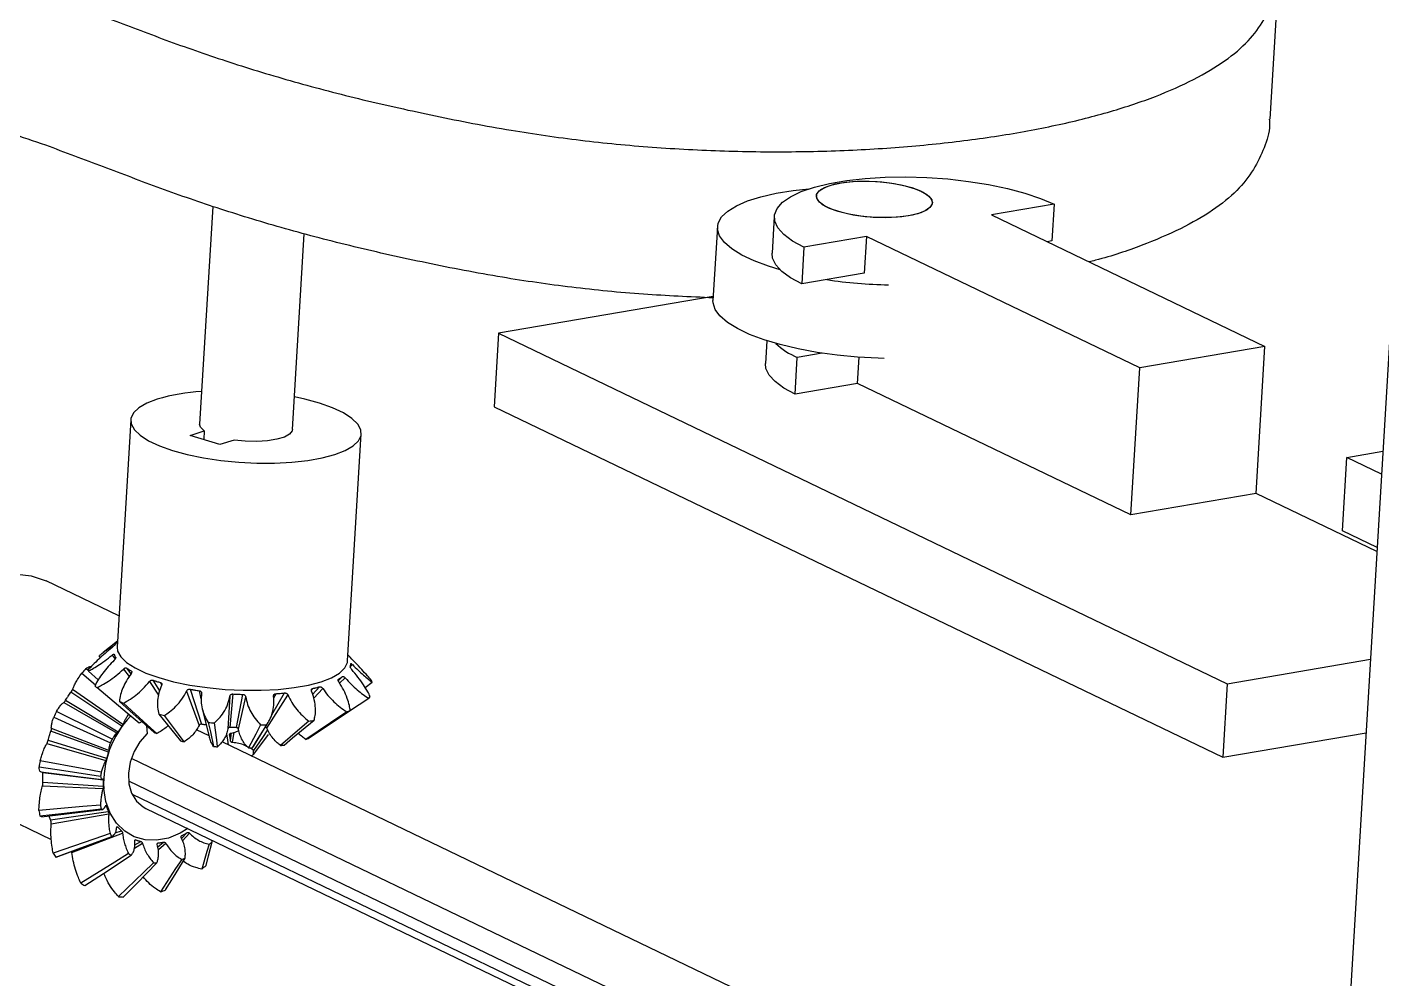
# Model space of a CAD drawing. Header units: millimetres. Extents: x 15 to 415, y 5 to 292.
# Drawn here: x 203.8 to 291.2, y 134.3 to 195.7 of the extents above; entities that cross this region are included whole.
import ezdxf

# ---------------------------------------------------------------- set-up
doc = ezdxf.new("R2010")
doc.units = ezdxf.units.MM

msp = doc.modelspace()

# ---------------------------------------------------------------- linework, layer by layer
at = {"color": 7, "linetype": 'Continuous', "lineweight": 25}
for p, q in [((296.124, 249.373), (287.647, 108.269)), ((283.977, 189.792), (284.548, 199.283)), ((215.768, 184.174), (214.924, 170.125)), ((270.048, 184.315), (266.012, 183.621)), ((266.012, 183.621), (283.642, 175.138)), ((270.048, 184.315), (269.905, 181.942)), ((248.327, 182.85), (248.041, 178.105)), ((251.995, 183.526), (251.852, 181.154)), ((220.913, 169.765), (221.673, 182.411)), ((257.941, 182.233), (253.906, 181.538)), ((257.941, 182.233), (257.799, 179.86)), ((275.571, 173.75), (257.941, 182.233)), ((269.905, 181.942), (269.608, 181.891)), ((253.906, 181.538), (253.763, 179.166)), ((257.799, 179.86), (253.763, 179.166)), ((248.057, 178.366), (234.201, 175.983)), ((234.201, 175.983), (233.916, 171.237)), ((234.201, 175.983), (281.213, 153.362)), ((251.513, 175.506), (251.425, 174.035)), ((283.642, 175.138), (275.571, 173.75)), ((283.072, 165.647), (283.642, 175.138)), ((253.336, 172.047), (253.478, 174.42)), ((255.093, 174.698), (253.478, 174.42)), ((257.371, 172.742), (257.473, 174.437)), ((275.001, 164.259), (275.571, 173.75)), ((257.371, 172.742), (253.336, 172.047)), ((275.001, 164.259), (257.371, 172.742)), ((233.916, 171.237), (280.928, 148.617)), ((210.482, 170.392), (209.602, 155.729)), ((214.315, 169.396), (215.221, 169.687)), ((215.221, 169.687), (215.187, 169.124)), ((216.237, 168.797), (214.315, 169.396)), ((217.143, 169.088), (216.237, 168.797)), ((224.474, 154.835), (225.355, 169.498)), ((288.646, 163.23), (288.931, 167.976)), ((288.931, 167.976), (291.258, 168.376)), ((291.169, 166.899), (288.931, 167.976)), ((283.072, 165.647), (275.001, 164.259)), ((290.869, 161.896), (283.072, 165.647)), ((290.884, 162.153), (288.646, 163.23)), ((209.722, 157.743), (205.032, 160)), ((209.625, 156.115), (208.712, 155.388)), ((209.589, 156.076), (209.624, 156.103)), ((209.589, 156.076), (209.603, 156.057)), ((208.537, 155.065), (208.444, 155.168)), ((209.275, 155.211), (209.475, 154.962)), ((224.525, 155.182), (224.496, 155.211)), ((281.213, 153.362), (290.452, 154.951)), ((207.321, 154.048), (208.199, 153.299)), ((207.749, 154.188), (207.582, 154.34)), ((208.374, 153.608), (207.748, 154.178)), ((210.007, 154.314), (210.389, 153.837)), ((210.203, 154.381), (210.497, 154.001)), ((210.541, 154.154), (210.511, 154.194)), ((223.872, 153.559), (224.146, 153.831)), ((224.643, 154.459), (224.783, 154.599)), ((209.98, 150.742), (206.731, 152.998)), ((211.685, 153.506), (212.27, 152.619)), ((211.911, 153.595), (212.342, 152.902)), ((212.48, 153.297), (212.397, 153.444)), ((214.31, 153.01), (215.036, 150.752)), ((222.213, 153.056), (222.136, 152.964)), ((222.213, 152.669), (222.658, 153.171)), ((222.285, 152.441), (222.866, 153.064)), ((223.954, 153.401), (224.317, 153.749)), ((226.065, 153.455), (225.606, 153.109)), ((281.213, 153.362), (280.928, 148.617)), ((206.172, 152.153), (209.606, 150.176)), ((206.274, 152.295), (209.674, 150.272)), ((209.905, 150.622), (206.619, 152.818)), ((214.084, 152.895), (214.885, 150.675)), ((215.032, 152.389), (214.907, 152.916)), ((216.88, 152.565), (216.75, 150.454)), ((217.075, 152.705), (216.881, 150.548)), ((217.302, 150.531), (217.704, 152.68)), ((217.431, 150.427), (217.897, 152.524)), ((219.251, 150.502), (220.625, 152.637)), ((219.572, 151.369), (220.41, 152.769)), ((219.834, 152.721), (219.696, 152.454)), ((215.097, 151.738), (215.57, 149.877)), ((209.078, 149.064), (205.379, 150.482)), ((211.213, 150.919), (211.021, 150.818)), ((211.508, 150.657), (211.547, 150.157)), ((215.537, 150.007), (214.726, 150.397)), ((218.392, 149.315), (219.344, 150.866)), ((205.077, 149.516), (208.876, 148.417)), ((205.147, 149.717), (208.923, 148.552)), ((209.047, 148.952), (205.334, 150.315)), ((283.265, 117.419), (216.368, 149.607)), ((216.867, 150.11), (216.862, 150.057)), ((216.923, 149.683), (216.986, 150.187)), ((217.047, 149.572), (217.157, 150.234)), ((280.928, 148.617), (290.167, 150.206)), ((218.243, 148.705), (218.406, 148.799)), ((218.386, 149.318), (218.332, 149.224)), ((210.519, 148.565), (281.451, 114.435)), ((204.674, 147.671), (208.621, 147.188)), ((204.811, 147.024), (208.699, 146.756)), ((204.813, 147.616), (204.814, 147.654)), ((208.7, 147.152), (204.813, 147.616)), ((210.335, 147.103), (280.959, 113.122)), ((198.572, 146.574), (205.354, 143.31)), ((204.792, 146.786), (208.686, 146.596)), ((210.566, 146.235), (257.391, 123.705)), ((204.719, 144.774), (208.666, 145.26)), ((205.312, 144.578), (209.033, 145.124)), ((208.911, 145.463), (208.841, 145.456)), ((211.448, 145.316), (255.067, 124.329)), ((205.355, 144.331), (209.062, 144.959)), ((205.673, 142.171), (209.271, 143.517)), ((206.691, 142.483), (209.953, 143.726)), ((209.475, 143.736), (209.88, 143.879)), ((209.65, 144.115), (209.58, 144.093)), ((213.777, 143.562), (213.74, 143.526)), ((213.753, 143.386), (214.107, 143.753)), ((213.823, 143.223), (214.271, 143.727)), ((210.713, 142.75), (211.239, 143.066)), ((210.744, 142.972), (211.125, 143.188)), ((210.819, 143.288), (210.748, 143.251)), ((212.26, 143.095), (212.198, 143.05)), ((212.224, 142.846), (212.6, 143.143)), ((212.261, 142.657), (212.746, 143.066)), ((215.73, 143.163), (215.715, 143.263)), ((205.671, 142.176), (205.649, 142.163))]:
    msp.add_line(p, q, dxfattribs=at)
at = {"color": 7, "linetype": 'Continuous', "lineweight": 25, "flags": 128}
for points in [[(252.372, 180.078), (251.618, 180.31), (250.69, 180.659), (249.898, 181.035), (249.256, 181.433), (248.776, 181.846), (248.465, 182.266), (248.331, 182.686), (248.374, 183.098), (248.595, 183.494), (248.989, 183.869), (249.549, 184.215), (250.266, 184.526), (251.126, 184.796), (252.114, 185.02), (253.213, 185.196), (254.229, 185.304)], [(253.906, 181.538), (253.181, 181.936), (252.62, 182.353), (252.233, 182.78), (252.028, 183.21), (252.008, 183.634), (252.173, 184.046), (252.522, 184.436), (253.046, 184.799), (253.737, 185.126), (254.581, 185.413), (255.563, 185.653), (256.665, 185.842), (257.865, 185.978), (259.143, 186.056), (260.472, 186.076), (261.83, 186.037), (263.191, 185.941), (264.529, 185.788), (265.82, 185.582), (267.039, 185.327), (268.163, 185.026), (269.173, 184.687), (270.048, 184.315)], [(260.655, 183.563), (259.953, 183.476), (259.18, 183.442), (258.374, 183.464), (257.571, 183.54), (256.809, 183.667), (256.124, 183.838), (255.548, 184.046), (255.108, 184.281), (254.824, 184.532), (254.709, 184.787), (254.77, 185.035), (255.002, 185.263), (255.396, 185.462), (255.933, 185.621), (256.587, 185.734), (257.329, 185.794), (258.123, 185.8), (258.933, 185.751), (259.719, 185.649), (260.447, 185.499), (261.081, 185.309), (261.593, 185.086), (261.957, 184.841), (262.157, 184.587), (262.184, 184.334), (262.037, 184.094), (261.722, 183.88), (261.254, 183.7), (260.655, 183.563)], [(261.842, 184.932), (262.104, 184.68), (262.195, 184.425), (262.111, 184.179), (261.856, 183.954), (261.442, 183.761), (260.887, 183.607), (260.219, 183.502), (259.469, 183.448), (258.67, 183.45), (257.862, 183.506), (257.081, 183.615), (256.364, 183.771), (255.744, 183.966), (255.252, 184.193), (254.908, 184.439), (254.731, 184.694), (254.727, 184.946), (254.898, 185.183), (255.235, 185.393), (255.722, 185.568), (256.336, 185.698), (257.05, 185.778), (257.829, 185.804), (258.637, 185.775), (259.437, 185.692), (260.19, 185.559), (260.862, 185.383), (261.421, 185.17), (261.842, 184.932)], [(253.763, 179.166), (253.038, 179.564), (252.477, 179.98), (252.09, 180.407), (251.885, 180.837), (251.852, 181.154)], [(259.077, 174.362), (258.699, 174.372), (257.366, 174.444), (256.044, 174.571), (254.757, 174.75), (253.529, 174.978), (252.381, 175.252), (251.333, 175.565), (250.405, 175.913), (249.613, 176.29), (248.971, 176.688), (248.491, 177.101), (248.18, 177.521), (248.046, 177.94), (248.041, 178.105)], [(253.336, 172.047), (252.611, 172.445), (252.05, 172.862), (251.663, 173.289), (251.457, 173.719), (251.425, 174.035)], [(212.19, 171.73), (211.518, 171.47), (211.004, 171.172), (210.661, 170.844), (210.496, 170.494), (210.514, 170.131), (210.714, 169.762), (211.092, 169.399), (211.637, 169.048), (212.338, 168.72), (213.175, 168.422), (214.13, 168.162), (215.178, 167.945), (216.293, 167.778), (217.449, 167.664), (218.615, 167.606), (219.765, 167.606), (220.87, 167.663), (221.901, 167.777), (222.835, 167.944), (223.647, 168.16), (224.319, 168.42), (224.832, 168.718), (225.176, 169.046), (225.341, 169.396), (225.323, 169.76), (225.123, 170.128), (224.745, 170.492), (224.2, 170.842), (223.499, 171.17), (222.661, 171.468), (221.707, 171.729), (221.04, 171.874)], [(215.221, 169.687), (214.985, 169.917), (214.924, 170.125)], [(220.913, 169.765), (220.896, 169.684), (220.728, 169.47), (220.391, 169.285), (219.903, 169.14), (219.296, 169.044), (218.605, 169.002), (217.873, 169.017), (217.143, 169.088)], [(195.797, 151.15), (195.789, 152.243), (195.928, 153.361), (196.211, 154.478), (196.633, 155.566), (197.182, 156.597), (197.844, 157.547), (198.604, 158.392), (199.443, 159.111), (200.339, 159.687), (201.272, 160.105), (202.218, 160.356), (203.153, 160.432), (204.056, 160.332), (204.902, 160.059), (205.032, 160)], [(209.602, 155.729), (209.633, 155.467), (209.833, 155.099), (210.211, 154.736), (210.756, 154.385), (211.457, 154.057), (212.295, 153.759), (213.249, 153.499), (214.297, 153.282), (215.412, 153.115), (216.568, 153.001), (217.735, 152.943), (218.884, 152.943), (219.989, 153), (221.02, 153.114), (221.954, 153.281), (222.766, 153.497), (223.438, 153.757), (223.952, 154.055), (224.295, 154.383), (224.46, 154.733), (224.474, 154.835)], [(211.021, 150.818), (210.242, 151.473), (208.292, 153.113)], [(209.747, 152.224), (210.647, 151.423), (211.992, 150.226)], [(212.163, 150.153), (211.547, 150.713), (210.004, 152.115)], [(225.841, 152.42), (224.594, 151.593), (222.73, 150.356)], [(205.513, 151.21), (206.977, 150.544), (209.167, 149.549)], [(209.281, 149.79), (208.255, 150.299), (205.685, 151.573)], [(212.302, 151.399), (212.861, 150.708), (213.697, 149.675)], [(213.93, 149.622), (213.566, 150.106), (212.653, 151.319)], [(224.413, 151.546), (223.357, 150.835), (221.778, 149.773)], [(221.929, 149.833), (222.703, 150.348), (224.64, 151.637)], [(215.482, 150.872), (215.617, 150.251), (215.819, 149.323)], [(216.083, 149.298), (216.025, 149.736), (215.88, 150.833)], [(218.859, 150.716), (218.544, 150.116), (218.072, 149.219)], [(218.332, 149.224), (218.594, 149.652), (219.25, 150.723)], [(219.311, 150.387), (218.979, 149.896), (218.407, 149.049)], [(221.977, 150.951), (221.245, 150.32), (220.152, 149.376)], [(220.372, 149.411), (220.925, 149.866), (222.307, 151.004)], [(211.547, 150.157), (211.069, 149.623), (210.692, 148.991), (210.439, 148.3), (210.326, 147.593), (210.36, 146.911), (210.538, 146.297), (210.85, 145.787), (211.276, 145.411), (211.448, 145.316)], [(216.658, 150.104), (216.703, 149.872), (216.756, 149.42)], [(218.406, 148.799), (218.679, 149.166), (219.361, 150.085)], [(204.568, 147.994), (206.159, 147.758), (208.536, 147.404)], [(208.577, 147.66), (207.45, 147.865), (204.629, 148.38)], [(214.155, 144.014), (213.668, 143.719), (212.911, 143.408), (212.147, 143.262), (211.405, 143.289), (210.712, 143.487), (210.093, 143.848), (209.569, 144.36), (209.16, 145.005), (208.881, 145.758), (208.742, 146.594)], [(208.529, 145.533), (207.395, 145.436), (204.557, 145.192)], [(204.616, 144.837), (206.2, 145.021), (208.568, 145.297)], [(209.144, 143.697), (208.098, 143.339), (205.479, 142.441)], [(205.649, 142.163), (207.095, 142.704), (209.257, 143.513)], [(215.536, 143.003), (215.399, 142.545), (215.058, 141.399)], [(215.35, 141.639), (215.502, 142.25), (215.73, 143.163)], [(210.339, 142.401), (209.463, 141.857), (207.27, 140.497)], [(207.528, 140.335), (208.724, 141.119), (210.511, 142.293)], [(211.952, 141.818), (211.306, 141.192), (209.687, 139.624)], [(210, 139.599), (210.866, 140.481), (212.16, 141.801)], [(213.766, 142.028), (213.378, 141.432), (212.406, 139.939)], [(212.73, 140.054), (213.232, 140.876), (213.982, 142.105)]]:
    msp.add_lwpolyline(points, dxfattribs=at)
at = {"color": 7, "linetype": 'Continuous', "lineweight": 25}
for centre, radius, start, end in [((260.026, 210.798), 31.697, 261.56783, 268.80074), ((255.453, 178.948), 4.939, 227.05207, 246.44229), ((215.92, 158.908), 13.354, 93.73513, 106.22302), ((215.792, 146.749), 11.181, 137.24436, 139.24867), ((208.639, 154.112), 0.893, 167.72907, 175.74966), ((210.064, 155.054), 2.628, 223.70925, 227.61493), ((224.929, 153.028), 1.214, 20.60969, 27.14732), ((213.794, 161.335), 9.969, 246.05175, 247.65742), ((224.719, 153.393), 1.485, 319.05413, 324.77004), ((216.567, 146.182), 12.144, 153.64808, 155.54502), ((214.99, 146.951), 6.258, 136.16271, 183.27252), ((217.191, 172.139), 21.309, 256.73694, 257.70455), ((222.06, 157.745), 6.631, 290.79048, 292.89764), ((218.501, 179.869), 29.154, 264.05681, 264.84194), ((218.529, 177.977), 27.264, 270.69482, 271.51584), ((219.438, 167.951), 17.188, 278.4923, 279.60897), ((216.542, 146.194), 8.103, 153.65155, 155.54154), ((214.692, 156.305), 6.652, 246.05469, 247.65448), ((216.958, 163.514), 14.218, 256.73871, 257.70278), ((220.207, 153.91), 4.425, 290.79434, 292.89378), ((217.833, 168.672), 19.453, 264.05825, 264.8405), ((217.851, 167.409), 18.191, 270.69632, 271.51433), ((211.724, 148.95), 6.685, 358.70661, 0.85531), ((218.458, 160.719), 11.469, 278.49435, 279.60693), ((215.573, 146.445), 11.113, 169.97459, 171.98708), ((215.879, 146.37), 7.415, 169.97828, 171.98339), ((213.227, 146.432), 8.757, 188.13558, 190.4945), ((214.314, 146.361), 5.843, 188.1399, 190.49018), ((212.881, 145.856), 4.315, 210.01141, 212.88821), ((211.345, 148.286), 6.743, 308.42188, 310.55817), ((211.079, 145.675), 6.467, 210.00612, 212.8935), ((212.319, 145.359), 3.56, 236.20519, 239.47579), ((212.367, 145.638), 3.843, 263.80297, 266.91088), ((212.173, 146.846), 5.074, 288.30208, 290.88424), ((208.778, 149.317), 10.106, 308.41795, 310.5621), ((210.238, 144.931), 5.335, 236.19918, 239.4818), ((210.018, 147.159), 7.605, 288.29733, 290.88899), ((210.31, 145.349), 5.759, 263.79726, 266.9166)]:
    msp.add_arc(centre, radius, start, end, dxfattribs=at)
for points, knots in [([(205.572, 197.606), (204.806, 197.865), (203.265, 198.385), (201.023, 199.202), (199.106, 200.114), (197.507, 201.09), (196.297, 202.113), (195.507, 203.153), (195.16, 204.182), (195.214, 205.179), (195.769, 206.114), (196.316, 207.037), (196.683, 207.977), (197.092, 209.133), (197.648, 210.497), (198.622, 212.04), (200.012, 213.531), (201.704, 214.853), (203.595, 216.013), (205.556, 217.027), (207.829, 217.969), (210.686, 218.813), (214.08, 219.541), (218.006, 220.117), (222.233, 220.507), (226.682, 220.71), (231.275, 220.727), (235.939, 220.563), (240.603, 220.224), (245.201, 219.719), (249.673, 219.056), (253.96, 218.247), (258.01, 217.304), (261.77, 216.237), (265.221, 215.06), (268.488, 213.815), (271.528, 212.492), (274.63, 210.945), (277.63, 209.159), (280.322, 207.138), (282.389, 205.071), (283.798, 202.99), (284.539, 200.927), (284.615, 199.077), (284.218, 197.451), (283.532, 196.039), (282.486, 194.677), (280.904, 193.397), (278.843, 192.206), (276.315, 191.122), (273.352, 190.161), (269.986, 189.336), (266.259, 188.663), (262.218, 188.154), (257.916, 187.82), (253.416, 187.672), (248.788, 187.718), (244.114, 187.964), (239.479, 188.41), (234.775, 189.092), (230.11, 189.997), (225.419, 191.04), (220.984, 192.202), (216.826, 193.466), (212.945, 194.814), (209.302, 196.221), (206.815, 197.144), (205.572, 197.606)], [0, 0, 0, 0, 0.010292, 0.020713, 0.031396, 0.042258, 0.053206, 0.064143, 0.074972, 0.085601, 0.095966, 0.106258, 0.116551, 0.126843, 0.144134, 0.161422, 0.17871, 0.195996, 0.209581, 0.223165, 0.236745, 0.250324, 0.265753, 0.281182, 0.296613, 0.312044, 0.327475, 0.342907, 0.358339, 0.373771, 0.389204, 0.404637, 0.42007, 0.435503, 0.450962, 0.466642, 0.482558, 0.49867, 0.520378, 0.542251, 0.564174, 0.586033, 0.607716, 0.629115, 0.644921, 0.660475, 0.675908, 0.691341, 0.706773, 0.722206, 0.737639, 0.753071, 0.768503, 0.783934, 0.799365, 0.814796, 0.830226, 0.845656, 0.861084, 0.876512, 0.894152, 0.911791, 0.929431, 0.947071, 0.964712, 0.982357, 1, 1, 1, 1]), ([(205.002, 188.115), (204.236, 188.374), (202.695, 188.894), (200.453, 189.711), (198.536, 190.623), (196.938, 191.6), (195.723, 192.622), (194.953, 193.661), (194.605, 194.513), (194.67, 195.002), (194.69, 195.156)], [0, 0, 0, 0, 0.128806, 0.25923, 0.392932, 0.528872, 0.665889, 0.802766, 0.938292, 1, 1, 1, 1]), ([(283.928, 189.795), (283.937, 189.669), (283.978, 189.047), (283.624, 187.962), (282.968, 186.547), (281.915, 185.186), (280.333, 183.906), (278.279, 182.713), (275.721, 181.64), (273.706, 180.93), (272.443, 180.626), (272.306, 180.593)], [0, 0, 0, 0, 0.035004, 0.173163, 0.309115, 0.444018, 0.578911, 0.713805, 0.848703, 0.983599, 1, 1, 1, 1]), ([(248.051, 178.269), (246.55, 178.335), (243.493, 178.469), (238.908, 178.921), (234.205, 179.6), (229.54, 180.506), (224.849, 181.549), (220.414, 182.711), (216.256, 183.976), (212.374, 185.323), (208.732, 186.73), (206.245, 187.653), (205.002, 188.115)], [0, 0, 0, 0, 0.0880573, 0.1792186, 0.2703743, 0.3745965, 0.4788196, 0.5830424, 0.6872685, 0.7915035, 0.8957539, 1, 1, 1, 1]), ([(209.358, 155.78), (209.215, 155.66), (208.931, 155.421), (208.515, 155.048), (208.118, 154.673), (207.884, 154.427), (207.766, 154.302)], [0, 0, 0, 0, 0.254765, 0.509118, 0.75131, 1, 1, 1, 1]), ([(208.444, 155.168), (208.488, 155.205), (208.592, 155.294), (208.833, 155.484), (209.168, 155.745), (209.447, 155.964), (209.589, 156.076)], [0, 0, 0, 0, 0.181574, 0.433925, 0.712093, 1, 1, 1, 1]), ([(209.515, 155.937), (209.51, 155.929), (209.499, 155.915), (209.471, 155.885), (209.438, 155.852), (209.402, 155.817), (209.372, 155.792), (209.358, 155.78)], [0, 0, 0, 0, 0.228556, 0.457184, 0.570667, 0.800092, 1, 1, 1, 1]), ([(209.623, 156.08), (209.621, 156.078), (209.612, 156.068), (209.597, 156.051), (209.573, 156.02), (209.544, 155.982), (209.525, 155.952), (209.515, 155.937)], [0, 0, 0, 0, 0.044575, 0.20395, 0.363324, 0.681564, 1, 1, 1, 1]), ([(207.748, 154.178), (207.826, 154.22), (208.014, 154.32), (208.366, 154.537), (208.801, 154.834), (209.115, 155.084), (209.275, 155.211)], [0, 0, 0, 0, 0.181574, 0.433925, 0.712093, 1, 1, 1, 1]), ([(209.417, 154.89), (209.286, 154.755), (209.023, 154.484), (208.682, 154.065), (208.384, 153.647), (208.238, 153.375), (208.164, 153.238)], [0, 0, 0, 0, 0.254765, 0.509118, 0.75131, 1, 1, 1, 1]), ([(209.275, 155.211), (209.291, 155.223), (209.323, 155.248), (209.358, 155.267), (209.387, 155.277), (209.408, 155.278), (209.414, 155.267), (209.417, 155.262)], [0, 0, 0, 0, 0.229641, 0.459348, 0.573136, 0.802685, 1, 1, 1, 1]), ([(209.417, 155.262), (209.422, 155.246), (209.43, 155.22), (209.443, 155.187), (209.457, 155.154), (209.477, 155.112), (209.496, 155.08), (209.505, 155.064)], [0, 0, 0, 0, 0.250172, 0.375251, 0.500329, 0.750087, 1, 1, 1, 1]), ([(209.505, 155.064), (209.508, 155.056), (209.513, 155.04), (209.502, 155.007), (209.483, 154.97), (209.457, 154.932), (209.43, 154.903), (209.417, 154.89)], [0, 0, 0, 0, 0.228556, 0.457184, 0.570667, 0.800092, 1, 1, 1, 1]), ([(226.009, 153.582), (225.926, 153.68), (225.725, 153.912), (225.37, 154.3), (224.951, 154.743), (224.669, 155.034), (224.525, 155.182)], [0, 0, 0, 0, 0.1815735, 0.4339249, 0.7120933, 1, 1, 1, 1]), ([(206.731, 152.998), (206.751, 153.053), (206.79, 153.163), (206.917, 153.41), (207.088, 153.703), (207.243, 153.932), (207.321, 154.048)], [0, 0, 0, 0, 0.254765, 0.509118, 0.75131, 1, 1, 1, 1]), ([(207.582, 154.34), (207.627, 154.37), (207.734, 154.442), (207.859, 154.49), (207.899, 154.466), (207.919, 154.454)], [0, 0, 0, 0, 0.265529, 0.634562, 1, 1, 1, 1]), ([(208.292, 153.113), (208.396, 153.163), (208.643, 153.284), (209.062, 153.539), (209.541, 153.885), (209.85, 154.169), (210.007, 154.314)], [0, 0, 0, 0, 0.181574, 0.433925, 0.712093, 1, 1, 1, 1]), ([(210.503, 154.011), (210.4, 153.861), (210.192, 153.562), (209.968, 153.107), (209.807, 152.656), (209.768, 152.37), (209.747, 152.224)], [0, 0, 0, 0, 0.254765, 0.509118, 0.75131, 1, 1, 1, 1]), ([(210.007, 154.314), (210.022, 154.328), (210.054, 154.356), (210.098, 154.379), (210.139, 154.392), (210.175, 154.396), (210.194, 154.386), (210.203, 154.381)], [0, 0, 0, 0, 0.229641, 0.459348, 0.573136, 0.802685, 1, 1, 1, 1]), ([(210.203, 154.381), (210.227, 154.365), (210.263, 154.341), (210.312, 154.309), (210.363, 154.278), (210.428, 154.239), (210.483, 154.209), (210.511, 154.194)], [0, 0, 0, 0, 0.250172, 0.375251, 0.500329, 0.750087, 1, 1, 1, 1]), ([(210.511, 154.194), (210.521, 154.186), (210.541, 154.171), (210.548, 154.137), (210.546, 154.098), (210.534, 154.057), (210.513, 154.026), (210.503, 154.011)], [0, 0, 0, 0, 0.228556, 0.457184, 0.570667, 0.800092, 1, 1, 1, 1]), ([(223.892, 153.666), (223.915, 153.679), (223.95, 153.698), (223.994, 153.725), (224.037, 153.753), (224.088, 153.788), (224.126, 153.817), (224.146, 153.831)], [0, 0, 0, 0, 0.250172, 0.375251, 0.500329, 0.750087, 1, 1, 1, 1]), ([(224.146, 153.831), (224.154, 153.835), (224.172, 153.844), (224.205, 153.835), (224.241, 153.818), (224.278, 153.791), (224.304, 153.763), (224.317, 153.749)], [0, 0, 0, 0, 0.228556, 0.457184, 0.570667, 0.800092, 1, 1, 1, 1]), ([(224.737, 154.285), (224.724, 154.302), (224.697, 154.335), (224.671, 154.377), (224.652, 154.415), (224.641, 154.446), (224.643, 154.46), (224.643, 154.466)], [0, 0, 0, 0, 0.229641, 0.459348, 0.573136, 0.802685, 1, 1, 1, 1]), ([(224.643, 154.466), (224.648, 154.482), (224.655, 154.506), (224.661, 154.538), (224.667, 154.57), (224.671, 154.611), (224.671, 154.644), (224.672, 154.66)], [0, 0, 0, 0, 0.250172, 0.375251, 0.500329, 0.750087, 1, 1, 1, 1]), ([(224.672, 154.66), (224.673, 154.666), (224.675, 154.676), (224.693, 154.672), (224.716, 154.658), (224.745, 154.636), (224.771, 154.611), (224.783, 154.599)], [0, 0, 0, 0, 0.228556, 0.457184, 0.570667, 0.800092, 1, 1, 1, 1]), ([(225.932, 152.537), (225.879, 152.641), (225.751, 152.89), (225.487, 153.311), (225.141, 153.797), (224.873, 154.121), (224.737, 154.285)], [0, 0, 0, 0, 0.181574, 0.433925, 0.712093, 1, 1, 1, 1]), ([(224.783, 154.599), (224.907, 154.476), (225.154, 154.229), (225.497, 153.919), (225.81, 153.653), (225.98, 153.522), (226.065, 153.455)], [0, 0, 0, 0, 0.254765, 0.509118, 0.75131, 1, 1, 1, 1]), ([(206.619, 152.818), (206.632, 152.835), (206.656, 152.87), (206.684, 152.912), (206.706, 152.949), (206.724, 152.979), (206.729, 152.992), (206.731, 152.998)], [0, 0, 0, 0, 0.228556, 0.457184, 0.570667, 0.800092, 1, 1, 1, 1]), ([(210.004, 152.115), (210.119, 152.177), (210.394, 152.325), (210.825, 152.627), (211.287, 153.025), (211.551, 153.344), (211.685, 153.506)], [0, 0, 0, 0, 0.181574, 0.433925, 0.712093, 1, 1, 1, 1]), ([(211.685, 153.506), (211.699, 153.521), (211.727, 153.553), (211.773, 153.581), (211.821, 153.598), (211.866, 153.606), (211.897, 153.599), (211.911, 153.595)], [0, 0, 0, 0, 0.229641, 0.459348, 0.573136, 0.802685, 1, 1, 1, 1]), ([(211.911, 153.595), (211.95, 153.582), (212.009, 153.562), (212.089, 153.536), (212.169, 153.51), (212.271, 153.479), (212.355, 153.456), (212.397, 153.444)], [0, 0, 0, 0, 0.250172, 0.375251, 0.500329, 0.750087, 1, 1, 1, 1]), ([(212.469, 153.261), (212.406, 153.101), (212.28, 152.779), (212.201, 152.301), (212.196, 151.835), (212.266, 151.545), (212.302, 151.399)], [0, 0, 0, 0, 0.254765, 0.509118, 0.75131, 1, 1, 1, 1]), ([(212.397, 153.444), (212.413, 153.437), (212.444, 153.425), (212.47, 153.392), (212.484, 153.353), (212.487, 153.311), (212.475, 153.277), (212.469, 153.261)], [0, 0, 0, 0, 0.2285561, 0.4571839, 0.5706675, 0.8000919, 1, 1, 1, 1]), ([(214.084, 152.895), (214.094, 152.912), (214.115, 152.947), (214.158, 152.98), (214.205, 153.003), (214.255, 153.016), (214.292, 153.012), (214.31, 153.01)], [0, 0, 0, 0, 0.229641, 0.459348, 0.573136, 0.802685, 1, 1, 1, 1]), ([(214.31, 153.01), (214.359, 153.001), (214.432, 152.988), (214.532, 152.971), (214.631, 152.955), (214.756, 152.936), (214.857, 152.922), (214.907, 152.916)], [0, 0, 0, 0, 0.250172, 0.375251, 0.500329, 0.750087, 1, 1, 1, 1]), ([(222.147, 152.879), (222.141, 152.898), (222.129, 152.935), (222.134, 152.979), (222.149, 153.015), (222.173, 153.043), (222.2, 153.052), (222.213, 153.056)], [0, 0, 0, 0, 0.2296413, 0.4593482, 0.5731365, 0.8026853, 1, 1, 1, 1]), ([(222.213, 153.056), (222.252, 153.065), (222.31, 153.078), (222.385, 153.096), (222.46, 153.115), (222.551, 153.14), (222.622, 153.161), (222.658, 153.171)], [0, 0, 0, 0, 0.250172, 0.375251, 0.500329, 0.750087, 1, 1, 1, 1]), ([(222.658, 153.171), (222.673, 153.174), (222.703, 153.178), (222.748, 153.165), (222.791, 153.142), (222.83, 153.111), (222.854, 153.079), (222.866, 153.064)], [0, 0, 0, 0, 0.228556, 0.457184, 0.570667, 0.800092, 1, 1, 1, 1]), ([(222.866, 153.064), (222.975, 152.912), (223.194, 152.607), (223.578, 152.202), (223.987, 151.839), (224.27, 151.644), (224.413, 151.546)], [0, 0, 0, 0, 0.254765, 0.509118, 0.75131, 1, 1, 1, 1]), ([(223.907, 153.482), (223.897, 153.5), (223.876, 153.536), (223.864, 153.579), (223.862, 153.617), (223.869, 153.648), (223.885, 153.66), (223.892, 153.666)], [0, 0, 0, 0, 0.229641, 0.459348, 0.573136, 0.802685, 1, 1, 1, 1]), ([(224.64, 151.637), (224.625, 151.743), (224.589, 151.998), (224.453, 152.438), (224.231, 152.953), (224.016, 153.304), (223.907, 153.482)], [0, 0, 0, 0, 0.181574, 0.433925, 0.712093, 1, 1, 1, 1]), ([(224.317, 153.749), (224.443, 153.61), (224.694, 153.333), (225.085, 152.975), (225.474, 152.661), (225.717, 152.501), (225.841, 152.42)], [0, 0, 0, 0, 0.254765, 0.509118, 0.75131, 1, 1, 1, 1]), ([(205.685, 151.573), (205.728, 151.641), (205.832, 151.804), (205.975, 151.994), (206.106, 152.136), (206.15, 152.147), (206.172, 152.153)], [0, 0, 0, 0, 0.181574, 0.433925, 0.712093, 1, 1, 1, 1]), ([(206.172, 152.153), (206.175, 152.154), (206.181, 152.157), (206.198, 152.179), (206.219, 152.21), (206.244, 152.246), (206.264, 152.279), (206.274, 152.295)], [0, 0, 0, 0, 0.229641, 0.459348, 0.573136, 0.802685, 1, 1, 1, 1]), ([(206.274, 152.295), (206.301, 152.339), (206.343, 152.406), (206.4, 152.494), (206.457, 152.582), (206.53, 152.69), (206.59, 152.775), (206.619, 152.818)], [0, 0, 0, 0, 0.250172, 0.375251, 0.500329, 0.750087, 1, 1, 1, 1]), ([(212.653, 151.319), (212.764, 151.394), (213.031, 151.573), (213.419, 151.923), (213.804, 152.372), (213.99, 152.719), (214.084, 152.895)], [0, 0, 0, 0, 0.181574, 0.433925, 0.712093, 1, 1, 1, 1]), ([(214.907, 152.916), (214.927, 152.911), (214.967, 152.902), (215.006, 152.872), (215.035, 152.835), (215.052, 152.794), (215.051, 152.759), (215.05, 152.742)], [0, 0, 0, 0, 0.228556, 0.457184, 0.570667, 0.800092, 1, 1, 1, 1]), ([(215.05, 152.742), (215.035, 152.575), (215.005, 152.242), (215.079, 151.757), (215.228, 151.293), (215.397, 151.014), (215.482, 150.872)], [0, 0, 0, 0, 0.254765, 0.509118, 0.75131, 1, 1, 1, 1]), ([(215.88, 150.833), (215.973, 150.921), (216.197, 151.129), (216.492, 151.522), (216.752, 152.013), (216.837, 152.379), (216.88, 152.565)], [0, 0, 0, 0, 0.181574, 0.433925, 0.712093, 1, 1, 1, 1]), ([(216.88, 152.565), (216.885, 152.583), (216.895, 152.62), (216.929, 152.657), (216.971, 152.686), (217.017, 152.704), (217.057, 152.705), (217.075, 152.705)], [0, 0, 0, 0, 0.229641, 0.459348, 0.573136, 0.802685, 1, 1, 1, 1]), ([(217.075, 152.705), (217.128, 152.702), (217.206, 152.697), (217.311, 152.692), (217.416, 152.688), (217.547, 152.683), (217.652, 152.681), (217.704, 152.68)], [0, 0, 0, 0, 0.250172, 0.375251, 0.500329, 0.750087, 1, 1, 1, 1]), ([(217.704, 152.68), (217.725, 152.678), (217.768, 152.673), (217.815, 152.648), (217.854, 152.615), (217.884, 152.576), (217.893, 152.541), (217.897, 152.524)], [0, 0, 0, 0, 0.228556, 0.457184, 0.570667, 0.800092, 1, 1, 1, 1]), ([(217.897, 152.524), (217.931, 152.357), (217.999, 152.022), (218.213, 151.549), (218.493, 151.105), (218.736, 150.847), (218.859, 150.716)], [0, 0, 0, 0, 0.254765, 0.509118, 0.75131, 1, 1, 1, 1]), ([(219.25, 150.723), (219.313, 150.821), (219.466, 151.054), (219.63, 151.478), (219.732, 151.996), (219.707, 152.369), (219.694, 152.559)], [0, 0, 0, 0, 0.181574, 0.433925, 0.712093, 1, 1, 1, 1]), ([(219.694, 152.559), (219.693, 152.578), (219.692, 152.616), (219.713, 152.657), (219.743, 152.69), (219.781, 152.714), (219.817, 152.719), (219.834, 152.721)], [0, 0, 0, 0, 0.2296413, 0.4593482, 0.5731365, 0.8026853, 1, 1, 1, 1]), ([(219.834, 152.721), (219.882, 152.724), (219.956, 152.729), (220.053, 152.736), (220.149, 152.743), (220.268, 152.754), (220.363, 152.764), (220.41, 152.769)], [0, 0, 0, 0, 0.250172, 0.375251, 0.500329, 0.750087, 1, 1, 1, 1]), ([(220.41, 152.769), (220.429, 152.769), (220.468, 152.77), (220.517, 152.75), (220.561, 152.722), (220.599, 152.687), (220.616, 152.653), (220.625, 152.637)], [0, 0, 0, 0, 0.228556, 0.457184, 0.570667, 0.800092, 1, 1, 1, 1]), ([(220.625, 152.637), (220.702, 152.474), (220.857, 152.149), (221.18, 151.704), (221.55, 151.295), (221.833, 151.067), (221.977, 150.951)], [0, 0, 0, 0, 0.254765, 0.509118, 0.75131, 1, 1, 1, 1]), ([(222.307, 151.004), (222.333, 151.108), (222.395, 151.357), (222.409, 151.798), (222.343, 152.324), (222.213, 152.692), (222.147, 152.879)], [0, 0, 0, 0, 0.181574, 0.433925, 0.712093, 1, 1, 1, 1]), ([(205.379, 150.482), (205.369, 150.498), (205.349, 150.53), (205.366, 150.685), (205.414, 150.906), (205.479, 151.107), (205.513, 151.21)], [0, 0, 0, 0, 0.254765, 0.509118, 0.75131, 1, 1, 1, 1]), ([(210.339, 151.392), (210.31, 151.349), (210.227, 151.227), (210.121, 151.048), (210.024, 150.864), (209.995, 150.783), (209.98, 150.742)], [0, 0, 0, 0, 0.1458817, 0.415462, 0.7030358, 1, 1, 1, 1]), ([(205.334, 150.315), (205.34, 150.335), (205.354, 150.374), (205.367, 150.417), (205.376, 150.451), (205.381, 150.475), (205.38, 150.479), (205.379, 150.482)], [0, 0, 0, 0, 0.228556, 0.457184, 0.570667, 0.800092, 1, 1, 1, 1]), ([(209.905, 150.622), (209.89, 150.601), (209.86, 150.558), (209.816, 150.493), (209.773, 150.428), (209.725, 150.354), (209.693, 150.302), (209.674, 150.272)], [0, 0, 0, 0, 0.186793, 0.373587, 0.56038, 0.747173, 1, 1, 1, 1]), ([(209.98, 150.742), (209.978, 150.738), (209.974, 150.728), (209.961, 150.706), (209.945, 150.68), (209.927, 150.653), (209.912, 150.632), (209.905, 150.622)], [0, 0, 0, 0, 0.230209, 0.460483, 0.574554, 0.804717, 1, 1, 1, 1]), ([(212.894, 150.666), (212.85, 150.624), (212.719, 150.501), (212.472, 150.324), (212.267, 150.21), (212.163, 150.153)], [0, 0, 0, 0, 0.203259, 0.5965024, 1, 1, 1, 1]), ([(214.885, 150.675), (214.829, 150.57), (214.718, 150.36), (214.49, 150.079), (214.229, 149.827), (214.031, 149.691), (213.93, 149.622)], [0, 0, 0, 0, 0.256595, 0.513187, 0.753461, 1, 1, 1, 1]), ([(215.036, 150.752), (215.022, 150.753), (214.995, 150.755), (214.96, 150.745), (214.929, 150.728), (214.903, 150.706), (214.891, 150.685), (214.885, 150.675)], [0, 0, 0, 0, 0.229281, 0.458623, 0.572419, 0.802476, 1, 1, 1, 1]), ([(215.361, 150.699), (215.361, 150.699), (215.335, 150.702), (215.285, 150.71), (215.21, 150.722), (215.127, 150.735), (215.069, 150.746), (215.036, 150.752)], [0, 0, 0, 0, 0.000925, 0.230412, 0.459899, 0.689386, 1, 1, 1, 1]), ([(216.75, 150.454), (216.725, 150.343), (216.675, 150.122), (216.525, 149.817), (216.332, 149.536), (216.167, 149.378), (216.083, 149.298)], [0, 0, 0, 0, 0.2565952, 0.5131869, 0.7534608, 1, 1, 1, 1]), ([(216.881, 150.548), (216.866, 150.548), (216.838, 150.547), (216.806, 150.532), (216.779, 150.512), (216.759, 150.488), (216.753, 150.465), (216.75, 150.454)], [0, 0, 0, 0, 0.229281, 0.458623, 0.572419, 0.802476, 1, 1, 1, 1]), ([(217.302, 150.531), (217.276, 150.532), (217.224, 150.533), (217.145, 150.535), (217.066, 150.538), (216.978, 150.542), (216.916, 150.546), (216.881, 150.548)], [0, 0, 0, 0, 0.1867933, 0.3735865, 0.5603798, 0.747173, 1, 1, 1, 1]), ([(216.948, 150.177), (217.068, 150.203), (217.245, 150.243), (217.401, 150.319), (217.452, 150.344)], [0, 0, 0, 0, 0.675221, 1, 1, 1, 1]), ([(217.431, 150.427), (217.428, 150.44), (217.421, 150.465), (217.399, 150.492), (217.371, 150.513), (217.34, 150.528), (217.314, 150.53), (217.302, 150.531)], [0, 0, 0, 0, 0.230209, 0.460483, 0.574554, 0.804717, 1, 1, 1, 1]), ([(218.072, 149.219), (218.008, 149.287), (217.859, 149.443), (217.669, 149.725), (217.508, 150.062), (217.457, 150.304), (217.431, 150.427)], [0, 0, 0, 0, 0.193733, 0.44821, 0.719673, 1, 1, 1, 1]), ([(219.251, 150.502), (219.244, 150.515), (219.231, 150.539), (219.204, 150.563), (219.182, 150.576), (219.172, 150.579), (219.169, 150.58)], [0, 0, 0, 0, 0.362495, 0.725093, 0.904713, 1, 1, 1, 1]), ([(220.152, 149.376), (220.078, 149.436), (219.905, 149.574), (219.659, 149.832), (219.422, 150.148), (219.308, 150.383), (219.251, 150.502)], [0, 0, 0, 0, 0.193733, 0.44821, 0.719673, 1, 1, 1, 1]), ([(204.629, 148.38), (204.659, 148.479), (204.73, 148.717), (204.847, 149.041), (204.973, 149.339), (205.042, 149.456), (205.077, 149.516)], [0, 0, 0, 0, 0.181574, 0.433925, 0.712093, 1, 1, 1, 1]), ([(205.077, 149.516), (205.081, 149.522), (205.089, 149.536), (205.102, 149.572), (205.117, 149.615), (205.131, 149.662), (205.142, 149.7), (205.147, 149.717)], [0, 0, 0, 0, 0.229641, 0.459348, 0.573136, 0.802685, 1, 1, 1, 1]), ([(205.147, 149.717), (205.161, 149.767), (205.182, 149.842), (205.212, 149.942), (205.243, 150.042), (205.283, 150.166), (205.317, 150.265), (205.334, 150.315)], [0, 0, 0, 0, 0.250172, 0.375251, 0.500329, 0.750087, 1, 1, 1, 1]), ([(209.167, 149.549), (209.149, 149.495), (209.108, 149.372), (209.072, 149.221), (209.057, 149.101), (209.071, 149.077), (209.078, 149.064)], [0, 0, 0, 0, 0.1937331, 0.4482103, 0.719673, 1, 1, 1, 1]), ([(209.606, 150.176), (209.593, 150.174), (209.567, 150.168), (209.491, 150.09), (209.397, 149.97), (209.32, 149.851), (209.281, 149.79)], [0, 0, 0, 0, 0.2565952, 0.5131869, 0.7534608, 1, 1, 1, 1]), ([(209.674, 150.272), (209.667, 150.26), (209.652, 150.236), (209.635, 150.211), (209.621, 150.192), (209.611, 150.179), (209.608, 150.177), (209.606, 150.176)], [0, 0, 0, 0, 0.229281, 0.458623, 0.572419, 0.802476, 1, 1, 1, 1]), ([(215.819, 149.323), (215.775, 149.397), (215.673, 149.567), (215.59, 149.76), (215.571, 149.88), (215.569, 149.891)], [0, 0, 0, 0, 0.408682, 0.945504, 1, 1, 1, 1]), ([(216.862, 150.057), (216.86, 150.069), (216.858, 150.094), (216.869, 150.123), (216.888, 150.148), (216.912, 150.167), (216.937, 150.173), (216.948, 150.177)], [0, 0, 0, 0, 0.229281, 0.458623, 0.572419, 0.802476, 1, 1, 1, 1]), ([(216.923, 149.683), (216.92, 149.707), (216.914, 149.754), (216.904, 149.824), (216.893, 149.894), (216.879, 149.972), (216.868, 150.026), (216.862, 150.057)], [0, 0, 0, 0, 0.186793, 0.373587, 0.56038, 0.747173, 1, 1, 1, 1]), ([(217.047, 149.572), (217.033, 149.574), (217.005, 149.579), (216.974, 149.598), (216.948, 149.621), (216.93, 149.648), (216.925, 149.672), (216.923, 149.683)], [0, 0, 0, 0, 0.230209, 0.460483, 0.574554, 0.804717, 1, 1, 1, 1]), ([(217.994, 149.306), (217.942, 149.333), (217.773, 149.424), (217.453, 149.523), (217.184, 149.555), (217.047, 149.572)], [0, 0, 0, 0, 0.176125, 0.581445, 1, 1, 1, 1]), ([(221.778, 149.773), (221.703, 149.824), (221.534, 149.938), (221.373, 150.081), (221.283, 150.161)], [0, 0, 0, 0, 0.440438, 1, 1, 1, 1]), ([(209.047, 148.952), (209.039, 148.928), (209.022, 148.878), (208.997, 148.803), (208.974, 148.729), (208.949, 148.645), (208.932, 148.586), (208.923, 148.552)], [0, 0, 0, 0, 0.186793, 0.373587, 0.56038, 0.747173, 1, 1, 1, 1]), ([(209.078, 149.064), (209.078, 149.062), (209.079, 149.058), (209.075, 149.04), (209.068, 149.016), (209.06, 148.988), (209.051, 148.964), (209.047, 148.952)], [0, 0, 0, 0, 0.230209, 0.460483, 0.574554, 0.804717, 1, 1, 1, 1]), ([(218.407, 149.049), (218.333, 149.109), (218.254, 149.173), (218.164, 149.218), (218.16, 149.221)], [0, 0, 0, 0, 0.949031, 1, 1, 1, 1]), ([(204.695, 147.678), (204.679, 147.68), (204.639, 147.683), (204.593, 147.786), (204.576, 147.924), (204.568, 147.994)], [0, 0, 0, 0, 0.267182, 0.62874, 1, 1, 1, 1]), ([(208.876, 148.417), (208.855, 148.382), (208.814, 148.313), (208.738, 148.139), (208.657, 147.925), (208.604, 147.749), (208.577, 147.66)], [0, 0, 0, 0, 0.256595, 0.513187, 0.753461, 1, 1, 1, 1]), ([(208.923, 148.552), (208.919, 148.538), (208.911, 148.511), (208.901, 148.479), (208.891, 148.451), (208.883, 148.429), (208.878, 148.421), (208.876, 148.417)], [0, 0, 0, 0, 0.229281, 0.458623, 0.572419, 0.802476, 1, 1, 1, 1]), ([(204.792, 146.786), (204.795, 146.797), (204.801, 146.821), (204.807, 146.867), (204.81, 146.917), (204.812, 146.969), (204.812, 147.006), (204.811, 147.024)], [0, 0, 0, 0, 0.229641, 0.459348, 0.573136, 0.802685, 1, 1, 1, 1]), ([(204.811, 147.024), (204.81, 147.072), (204.808, 147.146), (204.807, 147.244), (204.807, 147.342), (204.808, 147.466), (204.812, 147.566), (204.813, 147.616)], [0, 0, 0, 0, 0.250172, 0.375251, 0.500329, 0.750087, 1, 1, 1, 1]), ([(208.536, 147.404), (208.54, 147.366), (208.55, 147.28), (208.582, 147.202), (208.629, 147.173), (208.668, 147.215), (208.689, 147.237)], [0, 0, 0, 0, 0.193733, 0.44821, 0.719673, 1, 1, 1, 1]), ([(208.689, 147.237), (208.691, 147.238), (208.695, 147.241), (208.698, 147.23), (208.7, 147.211), (208.701, 147.187), (208.701, 147.163), (208.7, 147.152)], [0, 0, 0, 0, 0.230209, 0.460483, 0.574554, 0.804717, 1, 1, 1, 1]), ([(208.7, 147.152), (208.699, 147.127), (208.698, 147.077), (208.696, 147.003), (208.696, 146.928), (208.696, 146.846), (208.698, 146.789), (208.699, 146.756)], [0, 0, 0, 0, 0.186793, 0.373587, 0.56038, 0.747173, 1, 1, 1, 1]), ([(204.557, 145.192), (204.564, 145.313), (204.578, 145.601), (204.626, 146.027), (204.699, 146.457), (204.761, 146.675), (204.792, 146.786)], [0, 0, 0, 0, 0.181574, 0.433925, 0.712093, 1, 1, 1, 1]), ([(208.686, 146.596), (208.667, 146.531), (208.63, 146.4), (208.584, 146.144), (208.547, 145.856), (208.535, 145.642), (208.529, 145.533)], [0, 0, 0, 0, 0.256595, 0.513187, 0.753461, 1, 1, 1, 1]), ([(208.699, 146.756), (208.699, 146.742), (208.7, 146.715), (208.698, 146.678), (208.695, 146.646), (208.692, 146.617), (208.688, 146.603), (208.686, 146.596)], [0, 0, 0, 0, 0.229281, 0.458623, 0.572419, 0.802476, 1, 1, 1, 1]), ([(208.568, 145.297), (208.589, 145.283), (208.637, 145.25), (208.715, 145.265), (208.797, 145.34), (208.842, 145.45), (208.865, 145.506)], [0, 0, 0, 0, 0.193733, 0.44821, 0.719673, 1, 1, 1, 1]), ([(208.865, 145.506), (208.867, 145.512), (208.872, 145.522), (208.881, 145.52), (208.891, 145.51), (208.901, 145.493), (208.908, 145.473), (208.911, 145.463)], [0, 0, 0, 0, 0.2302088, 0.4604828, 0.5745536, 0.8047167, 1, 1, 1, 1]), ([(208.911, 145.463), (208.918, 145.441), (208.931, 145.398), (208.953, 145.334), (208.976, 145.27), (209.002, 145.2), (209.022, 145.152), (209.033, 145.124)], [0, 0, 0, 0, 0.186793, 0.373587, 0.56038, 0.747173, 1, 1, 1, 1]), ([(209.033, 145.124), (209.037, 145.113), (209.046, 145.089), (209.055, 145.054), (209.061, 145.019), (209.064, 144.987), (209.063, 144.968), (209.062, 144.959)], [0, 0, 0, 0, 0.229281, 0.458623, 0.572419, 0.802476, 1, 1, 1, 1]), ([(204.763, 144.787), (204.754, 144.784), (204.706, 144.767), (204.656, 144.805), (204.616, 144.837)], [0, 0, 0, 0, 0.184546, 1, 1, 1, 1]), ([(205.312, 144.578), (205.295, 144.619), (205.27, 144.68), (205.238, 144.764), (205.222, 144.808), (205.214, 144.832), (205.213, 144.835)], [0, 0, 0, 0, 0.4855695, 0.7283401, 0.9711107, 1, 1, 1, 1]), ([(205.355, 144.331), (205.356, 144.347), (205.358, 144.378), (205.352, 144.43), (205.342, 144.481), (205.33, 144.531), (205.317, 144.563), (205.312, 144.578)], [0, 0, 0, 0, 0.229641, 0.459348, 0.573136, 0.802685, 1, 1, 1, 1]), ([(205.479, 142.441), (205.455, 142.569), (205.397, 142.875), (205.344, 143.358), (205.322, 143.877), (205.344, 144.178), (205.355, 144.331)], [0, 0, 0, 0, 0.181574, 0.433925, 0.712093, 1, 1, 1, 1]), ([(209.062, 144.959), (209.055, 144.868), (209.041, 144.687), (209.051, 144.374), (209.081, 144.043), (209.123, 143.813), (209.144, 143.697)], [0, 0, 0, 0, 0.2565952, 0.5131869, 0.7534608, 1, 1, 1, 1]), ([(209.257, 143.513), (209.288, 143.526), (209.358, 143.557), (209.454, 143.67), (209.539, 143.849), (209.568, 144.02), (209.583, 144.107)], [0, 0, 0, 0, 0.193733, 0.44821, 0.719673, 1, 1, 1, 1]), ([(209.583, 144.107), (209.585, 144.116), (209.588, 144.133), (209.6, 144.141), (209.615, 144.142), (209.631, 144.135), (209.644, 144.121), (209.65, 144.115)], [0, 0, 0, 0, 0.230209, 0.460483, 0.574554, 0.804717, 1, 1, 1, 1]), ([(209.65, 144.115), (209.664, 144.099), (209.691, 144.068), (209.733, 144.022), (209.776, 143.978), (209.825, 143.93), (209.86, 143.898), (209.88, 143.879)], [0, 0, 0, 0, 0.186793, 0.373587, 0.56038, 0.747173, 1, 1, 1, 1]), ([(209.88, 143.879), (209.888, 143.871), (209.904, 143.854), (209.922, 143.823), (209.937, 143.792), (209.949, 143.76), (209.952, 143.737), (209.953, 143.726)], [0, 0, 0, 0, 0.229281, 0.458623, 0.572419, 0.802476, 1, 1, 1, 1]), ([(209.953, 143.726), (209.966, 143.62), (209.992, 143.406), (210.075, 143.068), (210.187, 142.729), (210.288, 142.511), (210.339, 142.401)], [0, 0, 0, 0, 0.256595, 0.513187, 0.753461, 1, 1, 1, 1]), ([(213.739, 143.419), (213.734, 143.432), (213.723, 143.457), (213.724, 143.49), (213.733, 143.519), (213.749, 143.544), (213.768, 143.557), (213.777, 143.562)], [0, 0, 0, 0, 0.230209, 0.460483, 0.574554, 0.804717, 1, 1, 1, 1]), ([(213.982, 142.105), (213.991, 142.187), (214.014, 142.378), (213.99, 142.699), (213.908, 143.061), (213.796, 143.299), (213.739, 143.419)], [0, 0, 0, 0, 0.193733, 0.44821, 0.719673, 1, 1, 1, 1]), ([(213.777, 143.562), (213.798, 143.573), (213.84, 143.595), (213.902, 143.629), (213.963, 143.664), (214.032, 143.705), (214.079, 143.735), (214.107, 143.753)], [0, 0, 0, 0, 0.186793, 0.373587, 0.56038, 0.747173, 1, 1, 1, 1]), ([(214.107, 143.753), (214.118, 143.759), (214.142, 143.77), (214.177, 143.772), (214.211, 143.766), (214.243, 143.753), (214.262, 143.735), (214.271, 143.727)], [0, 0, 0, 0, 0.229281, 0.458623, 0.572419, 0.802476, 1, 1, 1, 1]), ([(214.271, 143.727), (214.361, 143.638), (214.541, 143.461), (214.854, 143.256), (215.186, 143.094), (215.418, 143.034), (215.536, 143.003)], [0, 0, 0, 0, 0.2565952, 0.5131869, 0.7534608, 1, 1, 1, 1]), ([(206.691, 142.483), (206.689, 142.501), (206.687, 142.522), (206.678, 142.544), (206.677, 142.547)], [0, 0, 0, 0, 0.882681, 1, 1, 1, 1]), ([(207.27, 140.497), (207.212, 140.619), (207.075, 140.909), (206.903, 141.395), (206.756, 141.949), (206.713, 142.303), (206.691, 142.483)], [0, 0, 0, 0, 0.1815735, 0.4339249, 0.7120933, 1, 1, 1, 1]), ([(210.511, 142.293), (210.543, 142.333), (210.617, 142.428), (210.699, 142.633), (210.754, 142.902), (210.749, 143.118), (210.746, 143.228)], [0, 0, 0, 0, 0.193733, 0.44821, 0.719673, 1, 1, 1, 1]), ([(210.746, 143.228), (210.746, 143.239), (210.746, 143.261), (210.757, 143.28), (210.773, 143.292), (210.793, 143.296), (210.811, 143.291), (210.819, 143.288)], [0, 0, 0, 0, 0.230209, 0.460483, 0.574554, 0.804717, 1, 1, 1, 1]), ([(210.819, 143.288), (210.838, 143.281), (210.875, 143.266), (210.932, 143.246), (210.989, 143.227), (211.053, 143.207), (211.099, 143.195), (211.125, 143.188)], [0, 0, 0, 0, 0.1867933, 0.3735865, 0.5603798, 0.747173, 1, 1, 1, 1]), ([(211.125, 143.188), (211.136, 143.184), (211.157, 143.176), (211.184, 143.154), (211.207, 143.128), (211.227, 143.1), (211.235, 143.077), (211.239, 143.066)], [0, 0, 0, 0, 0.229281, 0.458623, 0.572419, 0.802476, 1, 1, 1, 1]), ([(211.239, 143.066), (211.277, 142.954), (211.353, 142.729), (211.519, 142.403), (211.716, 142.093), (211.873, 141.911), (211.952, 141.818)], [0, 0, 0, 0, 0.256595, 0.513187, 0.753461, 1, 1, 1, 1]), ([(212.16, 141.801), (212.185, 141.866), (212.242, 142.017), (212.282, 142.294), (212.279, 142.627), (212.224, 142.867), (212.196, 142.988)], [0, 0, 0, 0, 0.193733, 0.44821, 0.719673, 1, 1, 1, 1]), ([(212.196, 142.988), (212.194, 143.001), (212.189, 143.025), (212.197, 143.053), (212.211, 143.074), (212.23, 143.09), (212.251, 143.094), (212.26, 143.095)], [0, 0, 0, 0, 0.230209, 0.460483, 0.574554, 0.804717, 1, 1, 1, 1]), ([(212.26, 143.095), (212.281, 143.097), (212.323, 143.101), (212.387, 143.108), (212.451, 143.117), (212.522, 143.128), (212.572, 143.138), (212.6, 143.143)], [0, 0, 0, 0, 0.186793, 0.373587, 0.56038, 0.747173, 1, 1, 1, 1]), ([(212.6, 143.143), (212.612, 143.145), (212.636, 143.147), (212.669, 143.136), (212.699, 143.119), (212.726, 143.098), (212.74, 143.076), (212.746, 143.066)], [0, 0, 0, 0, 0.229281, 0.458623, 0.572419, 0.802476, 1, 1, 1, 1]), ([(212.746, 143.066), (212.811, 142.96), (212.941, 142.749), (213.187, 142.469), (213.461, 142.221), (213.664, 142.093), (213.766, 142.028)], [0, 0, 0, 0, 0.256595, 0.513187, 0.753461, 1, 1, 1, 1]), ([(215.058, 141.399), (214.928, 141.432), (214.618, 141.509), (214.211, 141.677), (213.959, 141.846), (213.863, 141.91)], [0, 0, 0, 0, 0.307549, 0.73498, 1, 1, 1, 1]), ([(209.687, 139.624), (209.599, 139.725), (209.387, 139.966), (209.094, 140.404), (208.865, 140.815), (208.776, 141.067), (208.751, 141.137)], [0, 0, 0, 0, 0.2216903, 0.529796, 0.8694229, 1, 1, 1, 1]), ([(212.406, 139.939), (212.292, 140.009), (212.02, 140.176), (211.632, 140.496), (211.397, 140.771), (211.282, 140.906)], [0, 0, 0, 0, 0.269613, 0.644323, 1, 1, 1, 1])]:
    msp.add_open_spline(points, degree=3, knots=knots, dxfattribs=at)

doc.saveas('drawing.dxf')
